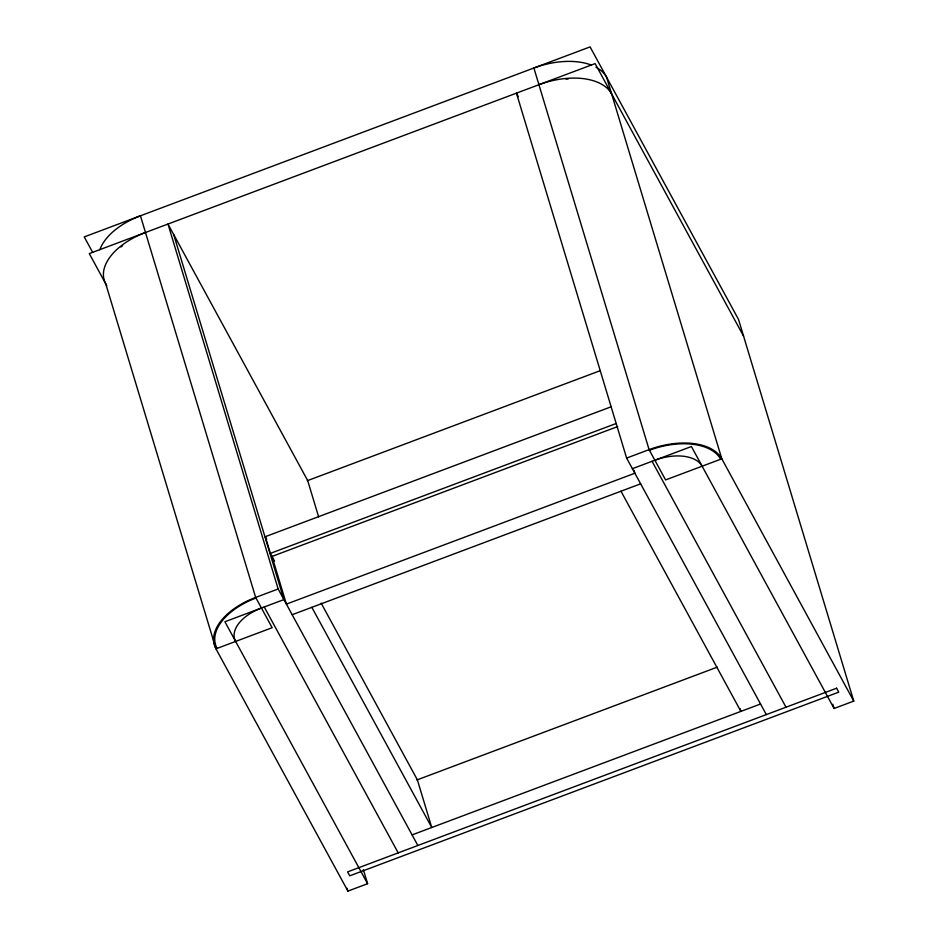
<?xml version="1.0" encoding="UTF-8"?>
<svg xmlns="http://www.w3.org/2000/svg" width="938" height="938" viewBox="0 0 938 938"><rect width="100%" height="100%" fill="white"/><g stroke="black" fill="none" stroke-linecap="round" stroke-linejoin="round"><path stroke-width="1.41" d="M307.277 480.713L600.39 370.604M274.553 561.135L270.343 553.385L265.302 536.688L611.025 406.834M270.343 553.385L616.067 423.53M617.72 426.556L271.997 556.422L286.395 604.119L634.862 473.233L634.018 470.419M417.856 845.49L278.152 588.982L255.664 597.424A60.325 33.991 -16.8 0 0 215.951 648.826L347.916 891.1L367.59 883.713L363.369 869.725M518.362 96.684L516.439 93.155L626.619 458.084L649.096 449.642A60.325 33.991 -16.8 0 1 721.803 458.811L853.756 701.096L834.093 708.483L691.412 446.523L632.388 468.683M292.164 614.718L640.642 483.832M416.894 779.97L717.347 667.117M412.087 834.89L760.554 704.004M743.576 336.156L595.126 63.596L89.286 253.6L106.791 285.75M652.062 461.297L785.997 707.205M626.619 458.084L766.334 714.604M620.968 491.219L740.891 711.391L740.035 708.577M321.148 603.146L417.351 779.795L431.761 827.504L311.838 607.332M265.302 536.688L266.709 539.268M92.639 252.334L84.244 236.904L590.084 46.9L738.534 319.459L853.756 701.096M264.246 606.968L398.193 852.877M367.59 883.713L224.909 621.742L283.921 599.581L173.741 234.652M832.827 704.286L834.093 708.483M318.65 516.908L307.676 480.561L167.972 224.053L278.152 588.982M347.072 888.298L347.916 891.1M538.916 84.713A60.325 33.991 -16.8 0 1 611.623 93.882M566.024 79.155A59.117 33.311 -16.8 0 1 568.229 78.991M649.436 450.252A59.117 33.311 -16.8 0 1 720.677 459.233M654.876 460.241A39.208 22.09 -16.8 0 1 702.128 466.198M145.484 232.495A60.325 33.991 -16.8 0 0 105.771 283.886L215.951 648.826L272.161 627.71L255.664 597.424L140.442 215.799A60.325 33.991 -16.8 0 0 99.838 249.707M120.967 246.987A59.117 33.311 -16.8 0 1 122.573 245.721M217.077 648.404A59.117 33.311 -16.8 0 1 255.992 598.034M235.626 641.428A39.208 22.09 -16.8 0 1 261.444 608.023M591.35 65.074A60.325 33.991 -16.8 0 0 533.886 68.017L649.096 449.642L665.593 479.928L721.803 458.811L606.581 77.186A60.325 33.991 -16.8 0 0 595.993 67.208M836.59 688.211L347.599 871.883L349.745 875.822L838.736 692.15L836.59 688.211"/></g></svg>
